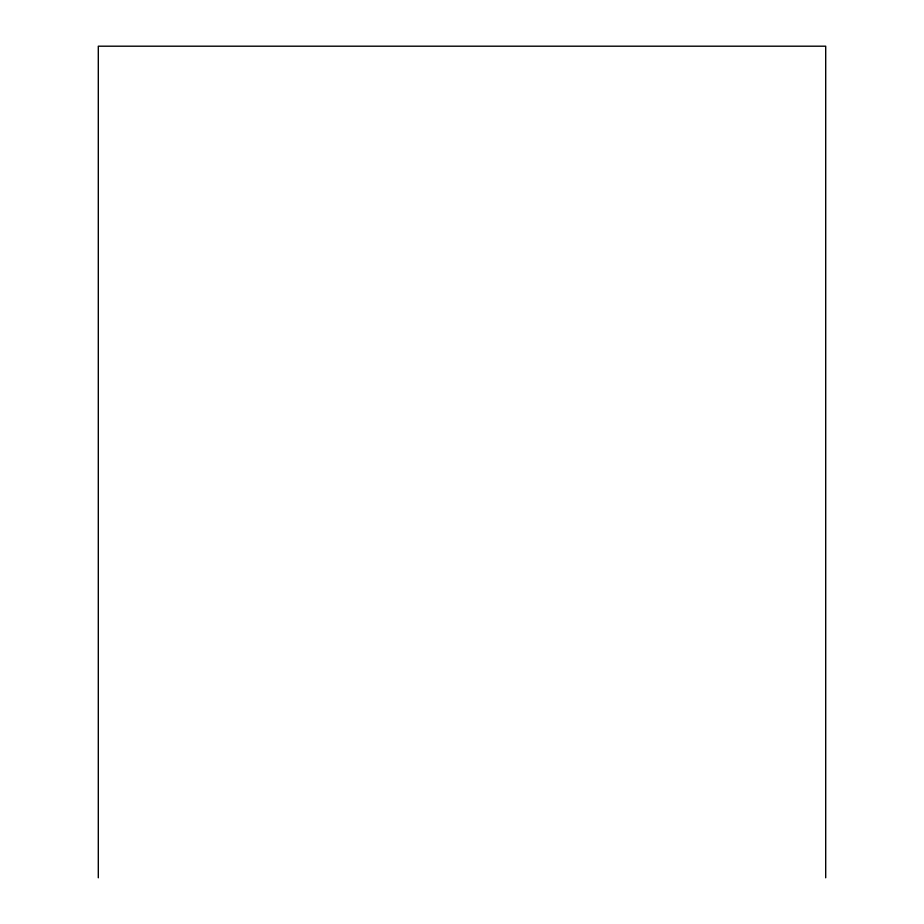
<?xml version="1.0" encoding="UTF-8"?>
<svg xmlns="http://www.w3.org/2000/svg" width="924" height="924" viewBox="0 0 924 924"><rect width="100%" height="100%" fill="white"/><g stroke="black" fill="none" stroke-linecap="round" stroke-linejoin="round"><path stroke-width="1.39" d="M825.698 877.8L825.698 46.2L98.302 46.2L98.302 877.8"/></g></svg>
